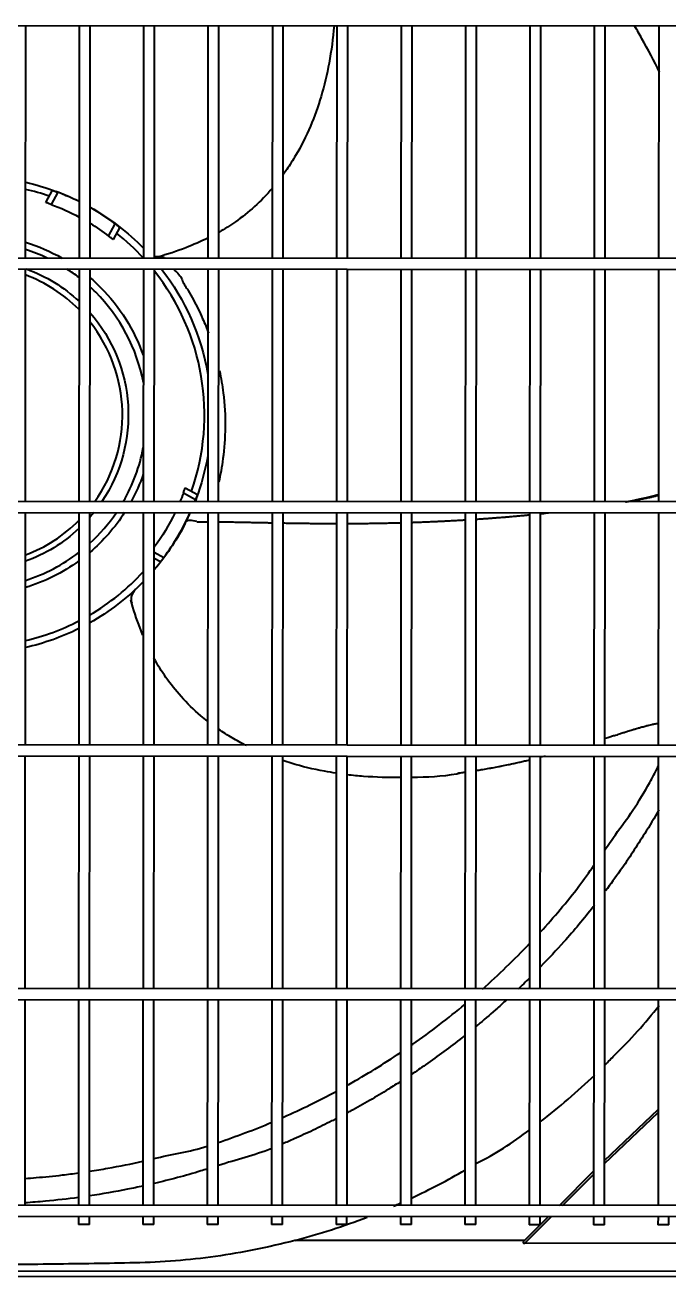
# Model space of a CAD drawing. Extents: x 58467 to 79089, y -33726 to -17391.
# Drawn here: x 72309.54 to 72333.04, y -21002.6 to -20956.91 of the extents above; entities that cross this region are included whole.
import ezdxf

# ---------------------------------------------------------------- set-up
doc = ezdxf.new("R2010")
doc.units = 0
doc.header["$LTSCALE"] = 100
doc.layers.add('+ENTE-ST-DOSEME USTU KONDDRENAJ', color=110, linetype='DOSEMEUSTUKONDENSDRENAJ_LINE', lineweight=40)
doc.linetypes.add('DOSEMEUSTUKONDENSDRENAJ_LINE', pattern='A,300,-40,["CD",Standard,S=15,R=0,X=-35,Y=-7.5],0', length=340)

# ---------------------------------------------------------------- blocks, each defined once
blk = doc.blocks.new('FUAYE KLİMA SANT')
at = {"color": 3}
for p, q in [((54066.535, -33657.987, 1.271), (54184.898, -33658.059, 1.271)), ((54096.898, -33666.484, 1.271), (54096.904, -33658.006, 1.271)), ((54098.853, -33658.007, 1.271), (54098.848, -33666.485, 1.271)), ((54099.248, -33666.486, 1.271), (54099.253, -33658.007, 1.271)), ((54101.203, -33658.008, 1.271), (54101.198, -33666.487, 1.271)), ((54101.598, -33666.487, 1.271), (54101.603, -33658.009, 1.271)), ((54103.553, -33658.01, 1.271), (54103.547, -33666.488, 1.271)), ((54103.947, -33666.489, 1.271), (54103.953, -33658.01, 1.271)), ((54105.902, -33658.011, 1.271), (54105.897, -33666.49, 1.271)), ((54106.297, -33666.49, 1.271), (54106.302, -33658.011, 1.271)), ((54108.252, -33658.013, 1.271), (54108.247, -33666.491, 1.271)), ((54108.647, -33666.491, 1.271), (54108.652, -33658.013, 1.271)), ((54110.602, -33658.014, 1.271), (54110.596, -33666.493, 1.271)), ((54110.996, -33666.493, 1.271), (54111.001, -33658.014, 1.271)), ((54112.951, -33658.015, 1.271), (54112.946, -33666.494, 1.271)), ((54113.346, -33666.494, 1.271), (54113.351, -33658.016, 1.271)), ((54115.301, -33658.017, 1.271), (54115.296, -33666.495, 1.271)), ((54115.696, -33666.496, 1.271), (54115.701, -33658.017, 1.271)), ((54117.65, -33658.018, 1.271), (54117.645, -33666.497, 1.271)), ((54118.045, -33666.497, 1.271), (54118.05, -33658.019, 1.271)), ((54120, -33658.02, 1.271), (54119.995, -33666.498, 1.271)), ((54097.634, -33664.458, 1.271), (54097.878, -33664.014, 1.271)), ((54098.068, -33664.084, 1.271), (54097.825, -33664.527, 1.271)), ((54099.349, -33664.686, 1.271), (54099.349, -33664.687, 1.271)), ((54099.928, -33665.682, 1.271), (54100.171, -33665.239, 1.271)), ((54100.332, -33665.362, 1.271), (54100.088, -33665.807, 1.271)), ((54184.893, -33666.537, 1.271), (54066.53, -33666.465, 1.271)), ((54066.53, -33666.865, 1.271), (54184.892, -33666.937, 1.271)), ((54096.893, -33675.362, 1.271), (54096.898, -33666.884, 1.271)), ((54098.848, -33666.885, 1.271), (54098.843, -33675.363, 1.271)), ((54099.243, -33675.363, 1.271), (54099.248, -33666.886, 1.271)), ((54101.198, -33666.887, 1.271), (54101.192, -33675.365, 1.271)), ((54101.592, -33675.365, 1.271), (54101.598, -33666.887, 1.271)), ((54103.547, -33666.888, 1.271), (54103.542, -33675.366, 1.271)), ((54103.942, -33675.366, 1.271), (54103.947, -33666.889, 1.271)), ((54105.897, -33666.89, 1.271), (54105.892, -33675.367, 1.271)), ((54106.292, -33675.368, 1.271), (54106.297, -33666.89, 1.271)), ((54108.246, -33666.891, 1.271), (54108.241, -33675.369, 1.271)), ((54108.641, -33675.369, 1.271), (54108.646, -33666.891, 1.271)), ((54110.596, -33666.893, 1.271), (54110.591, -33675.37, 1.271)), ((54110.991, -33675.371, 1.271), (54110.996, -33666.893, 1.271)), ((54112.946, -33666.894, 1.271), (54112.941, -33675.372, 1.271)), ((54113.341, -33675.372, 1.271), (54113.346, -33666.894, 1.271)), ((54115.295, -33666.895, 1.271), (54115.29, -33675.373, 1.271)), ((54115.69, -33675.373, 1.271), (54115.695, -33666.896, 1.271)), ((54117.645, -33666.897, 1.271), (54117.64, -33675.375, 1.271)), ((54118.04, -33675.375, 1.271), (54118.045, -33666.897, 1.271)), ((54119.995, -33666.898, 1.271), (54119.989, -33675.376, 1.271)), ((54103.097, -33675.299, 1.271), (54102.654, -33675.055, 1.271)), ((54102.722, -33674.865, 1.271), (54103.167, -33675.109, 1.271)), ((54184.887, -33675.416, 1.271), (54066.524, -33675.344, 1.271)), ((54066.524, -33675.744, 1.271), (54184.887, -33675.816, 1.271)), ((54096.888, -33684.241, 1.271), (54096.893, -33675.762, 1.271)), ((54098.843, -33675.763, 1.271), (54098.837, -33684.242, 1.271)), ((54099.237, -33684.242, 1.271), (54099.242, -33675.763, 1.271)), ((54101.192, -33675.765, 1.271), (54101.187, -33684.243, 1.271)), ((54101.587, -33684.243, 1.271), (54101.592, -33675.765, 1.271)), ((54103.542, -33675.766, 1.271), (54103.537, -33684.245, 1.271)), ((54103.937, -33684.245, 1.271), (54103.942, -33675.766, 1.271)), ((54105.891, -33675.767, 1.271), (54105.886, -33684.246, 1.271)), ((54106.286, -33684.246, 1.271), (54106.291, -33675.768, 1.271)), ((54108.241, -33675.769, 1.271), (54108.236, -33684.247, 1.271)), ((54108.636, -33684.248, 1.271), (54108.641, -33675.769, 1.271)), ((54110.591, -33675.77, 1.271), (54110.586, -33684.249, 1.271)), ((54110.985, -33684.249, 1.271), (54110.991, -33675.771, 1.271)), ((54112.94, -33675.772, 1.271), (54112.935, -33684.25, 1.271)), ((54113.335, -33684.251, 1.271), (54113.34, -33675.772, 1.271)), ((54115.29, -33675.773, 1.271), (54115.285, -33684.252, 1.271)), ((54115.685, -33684.252, 1.271), (54115.69, -33675.773, 1.271)), ((54117.64, -33675.775, 1.271), (54117.634, -33684.253, 1.271)), ((54118.034, -33684.253, 1.271), (54118.04, -33675.775, 1.271)), ((54119.989, -33675.776, 1.271), (54119.984, -33684.255, 1.271)), ((54103.941, -33676.683, 1.271), (54103.944, -33676.684, 1.271)), ((54103.941, -33676.683, 1.271), (54103.944, -33676.684, 1.271)), ((54101.591, -33677.209, 1.271), (54101.941, -33677.402, 1.271)), ((54101.819, -33677.563, 1.271), (54101.591, -33677.438, 1.271)), ((54100.906, -33678.568, 1.271), (54100.887, -33678.586, 1.271)), ((54103.944, -33680.635, 1.271), (54103.939, -33680.64, 1.271)), ((54184.882, -33684.295, 1.271), (54066.519, -33684.223, 1.271)), ((54066.519, -33684.622, 1.271), (54184.882, -33684.695, 1.271)), ((54096.882, -33693.119, 1.271), (54096.887, -33684.641, 1.271)), ((54098.837, -33684.642, 1.271), (54098.832, -33693.12, 1.271)), ((54099.232, -33693.121, 1.271), (54099.237, -33684.642, 1.271)), ((54101.187, -33684.643, 1.271), (54101.182, -33693.122, 1.271)), ((54101.582, -33693.122, 1.271), (54101.587, -33684.643, 1.271)), ((54103.536, -33684.645, 1.271), (54103.531, -33693.123, 1.271)), ((54103.931, -33693.123, 1.271), (54103.936, -33684.645, 1.271)), ((54105.886, -33684.646, 1.271), (54105.881, -33693.125, 1.271)), ((54106.281, -33693.125, 1.271), (54106.286, -33684.646, 1.271)), ((54108.236, -33684.647, 1.271), (54108.23, -33693.126, 1.271)), ((54108.63, -33693.126, 1.271), (54108.636, -33684.648, 1.271)), ((54110.585, -33684.649, 1.271), (54110.58, -33693.127, 1.271)), ((54110.98, -33693.128, 1.271), (54110.985, -33684.649, 1.271)), ((54112.935, -33684.65, 1.271), (54112.93, -33693.129, 1.271)), ((54113.33, -33693.129, 1.271), (54113.335, -33684.651, 1.271)), ((54115.285, -33684.652, 1.271), (54115.279, -33693.13, 1.271)), ((54115.679, -33693.131, 1.271), (54115.684, -33684.652, 1.271)), ((54117.634, -33684.653, 1.271), (54117.629, -33693.132, 1.271)), ((54118.029, -33693.132, 1.271), (54118.034, -33684.653, 1.271)), ((54119.984, -33684.655, 1.271), (54119.979, -33693.133, 1.271)), ((54066.513, -33693.501, 1.271), (54184.876, -33693.573, 1.271)), ((54184.876, -33693.173, 1.271), (54066.514, -33693.101, 1.271)), ((54096.877, -33701.024, 1.271), (54096.882, -33693.519, 1.271)), ((54098.832, -33693.52, 1.271), (54098.827, -33701.025, 1.271)), ((54099.227, -33701.026, 1.271), (54099.232, -33693.521, 1.271)), ((54101.181, -33693.522, 1.271), (54101.177, -33701.027, 1.271)), ((54101.577, -33701.027, 1.271), (54101.581, -33693.522, 1.271)), ((54103.531, -33693.523, 1.271), (54103.526, -33701.028, 1.271)), ((54103.926, -33701.028, 1.271), (54103.931, -33693.523, 1.271)), ((54105.881, -33693.525, 1.271), (54105.876, -33701.03, 1.271)), ((54106.276, -33701.03, 1.271), (54106.281, -33693.525, 1.271)), ((54108.23, -33693.526, 1.271), (54108.226, -33701.031, 1.271)), ((54108.626, -33701.031, 1.271), (54108.63, -33693.526, 1.271)), ((54110.58, -33693.527, 1.271), (54110.575, -33701.032, 1.271)), ((54110.975, -33701.033, 1.271), (54110.98, -33693.528, 1.271)), ((54112.93, -33693.529, 1.271), (54112.925, -33701.034, 1.271)), ((54113.325, -33701.034, 1.271), (54113.329, -33693.529, 1.271)), ((54115.279, -33693.53, 1.271), (54115.275, -33701.035, 1.271)), ((54115.675, -33701.036, 1.271), (54115.679, -33693.531, 1.271)), ((54117.629, -33693.532, 1.271), (54117.624, -33701.037, 1.271)), ((54118.024, -33701.037, 1.271), (54118.029, -33693.532, 1.271)), ((54119.978, -33693.533, 1.271), (54119.974, -33701.038, 1.271)), ((54118.025, -33699.39, 1.271), (54119.976, -33697.536, 1.271)), ((54118.025, -33699.504, 1.271), (54119.976, -33697.649, 1.271)), ((54116.377, -33701.036, 1.271), (54117.625, -33699.79, 1.271)), ((54116.491, -33701.036, 1.271), (54117.625, -33699.903, 1.271)), ((54178.373, -33701.074, 1.271), (54072.917, -33701.01, 1.271)), ((54072.917, -33701.41, 1.271), (54178.372, -33701.474, 1.271)), ((54098.827, -33701.425, 1.271), (54098.827, -33701.725, 1.271)), ((54099.227, -33701.726, 1.271), (54098.827, -33701.725, 1.271)), ((54099.227, -33701.726, 1.271), (54099.227, -33701.425, 1.271)), ((54101.177, -33701.427, 1.271), (54101.176, -33701.727, 1.271)), ((54101.576, -33701.727, 1.271), (54101.176, -33701.727, 1.271)), ((54101.576, -33701.727, 1.271), (54101.576, -33701.427, 1.271)), ((54103.526, -33701.428, 1.271), (54103.526, -33701.728, 1.271)), ((54103.926, -33701.729, 1.271), (54103.526, -33701.728, 1.271)), ((54103.926, -33701.729, 1.271), (54103.926, -33701.428, 1.271)), ((54105.876, -33701.43, 1.271), (54105.876, -33701.73, 1.271)), ((54106.276, -33701.73, 1.271), (54105.876, -33701.73, 1.271)), ((54106.276, -33701.73, 1.271), (54106.276, -33701.43, 1.271)), ((54108.225, -33701.431, 1.271), (54108.225, -33701.731, 1.271)), ((54108.625, -33701.731, 1.271), (54108.225, -33701.731, 1.271)), ((54108.625, -33701.731, 1.271), (54108.625, -33701.431, 1.271)), ((54110.575, -33701.432, 1.271), (54110.575, -33701.733, 1.271)), ((54110.975, -33701.733, 1.271), (54110.575, -33701.733, 1.271)), ((54110.975, -33701.733, 1.271), (54110.975, -33701.433, 1.271)), ((54112.925, -33701.434, 1.271), (54112.925, -33701.734, 1.271)), ((54113.324, -33701.734, 1.271), (54112.925, -33701.734, 1.271)), ((54113.324, -33701.734, 1.271), (54113.325, -33701.434, 1.271)), ((54115.077, -33702.335, 1.271), (54115.977, -33701.436, 1.271)), ((54115.11, -33702.415, 1.271), (54116.09, -33701.436, 1.271)), ((54115.274, -33701.435, 1.271), (54115.274, -33701.736, 1.271)), ((54115.674, -33701.736, 1.271), (54115.274, -33701.736, 1.271)), ((54115.674, -33701.736, 1.271), (54115.674, -33701.436, 1.271)), ((54117.624, -33701.437, 1.271), (54117.624, -33701.737, 1.271)), ((54118.024, -33701.737, 1.271), (54117.624, -33701.737, 1.271)), ((54118.024, -33701.737, 1.271), (54118.024, -33701.437, 1.271)), ((54119.974, -33701.438, 1.271), (54119.973, -33701.738, 1.271)), ((54120.373, -33701.739, 1.271), (54119.973, -33701.738, 1.271)), ((54120.373, -33701.739, 1.271), (54120.374, -33701.438, 1.271)), ((54115.097, -33702.315, 1.271), (54106.726, -33702.31, 1.271)), ((54136.135, -33702.428, 1.271), (54115.11, -33702.415, 1.271)), ((54073.195, -33703.402, 1.271), (54178.049, -33703.466, 1.271)), ((54178.201, -33703.678, 1.271), (54073.043, -33703.614, 1.271))]:
    blk.add_line(p, q, dxfattribs=at)
at = {"color": 3, "extrusion": (0, 0, -1)}
for radius, start, end in [(8.699, 102.7863, 110.4706), (8.191, 110.3616, 118.2287), (8.699, 119.431, 135.6764), (8.191, 121.4532, 127.2082), (6.582, 106.9886, 119.6337), (5.671, 110.2174, 133.0549), (8.699, 142.3068, 170.1291), (6.582, 130.4674, 135.0349), (6.582, 135.0349, 160.9155), (5.671, 138.8655, 213.8411), (8.699, 189.9399, 200.4706), (6.582, 199.143, 208.683), (8.191, 200.3616, 202.6972), (6.582, 212.7274, 229.5912), (5.671, 218.8586, 221.193), (8.191, 205.7646, 216.119), (5.671, 227.0036, 250.2461), (8.699, 207.7046, 220.4867), (6.582, 234.0236, 253.0699), (8.699, 224.3935, 240.6403), (8.699, 243.6211, 257.2827)]:
    blk.add_arc((-54094.975, -33672.205, -1.271), radius, start, end, dxfattribs=at)
at = {"color": 3}
for radius, start, end in [(8.449, 70.7519, 76.8305), (8.691, 63.5255, 69.1503), (8.691, 53.28, 60.5411), (8.449, 42.602, 51.6783), (6.332, 64.6189, 72.3139), (6.332, 52.2945, 57.1658), (8.449, 340.7519, 38.3852), (5.455, 44.9651, 69.3551), (6.332, 44.9651, 47.5639), (6.332, 10.7989, 44.9651), (5.455, 324.6176, 38.4514), (6.332, 330.0739, 349.1314), (5.455, 290.5751, 315.1564), (6.332, 312.3664, 325.8045), (8.691, 323.28, 335.8148), (6.332, 287.6164, 307.6357), (8.449, 300.3195, 317.3673), (8.449, 283.101, 297.2242)]:
    blk.add_arc((54094.975, -33672.205, 1.271), radius, start, end, dxfattribs=at)
at = {"color": 3, "extrusion": (5.24685e-06, -5.62791e-06, 1)}
blk.add_arc((54101.702, -33665.932, 1.746), 0.5, 257.9345, 286.4376, dxfattribs=at)
at = {"color": 3, "extrusion": (-5.90122e-06, -5.50166e-06, 1)}
blk.add_arc((54101.248, -33678.933, 1.135), 0.5, 133.0528, 196.4386, dxfattribs=at)
at = {"color": 3}
for centre, major_axis, ratio, start_param, end_param in [((54103.593, -33675.422, 1.271), (-0.468, 0.175), 0.588101, 0, 0.392495), ((54115.19, -33702.335, 1.271), (-0.137, -0.056), 0.414214, -0.785398, 0.785398)]:
    blk.add_ellipse(centre, major_axis=major_axis, ratio=ratio, start_param=start_param, end_param=end_param, dxfattribs=at)
for points, knots in [([(54108.153, -33658.012, 1.271), (54108.116, -33658.468, 1.271), (54108, -33659.335, 1.271), (54107.709, -33660.562, 1.271), (54107.306, -33661.694, 1.271), (54106.865, -33662.581, 1.271), (54106.503, -33663.15, 1.271), (54106.346, -33663.373, 1.271), (54106.305, -33663.429, 1.271)], [0, 0, 0, 0, 0.239591, 0.456522, 0.654829, 0.860679, 0.964908, 1, 1, 1, 1]), ([(54120.032, -33659.701, 1.271), (54119.829, -33659.294, 1.271), (54119.531, -33658.73, 1.271), (54119.209, -33658.171, 1.271), (54119.117, -33658.014, 1.271)], [0, 0, 0, 0, 0.719224, 1, 1, 1, 1]), ([(54097.878, -33664.014, 1.271), (54097.878, -33664.014, 1.271), (54097.882, -33664.015, 1.271), (54097.896, -33664.02, 1.271), (54097.906, -33664.024, 1.271), (54097.932, -33664.033, 1.271), (54097.949, -33664.039, 1.271), (54097.984, -33664.052, 1.271), (54098.004, -33664.059, 1.271), (54098.039, -33664.072, 1.271), (54098.054, -33664.078, 1.271), (54098.068, -33664.084, 1.271)], [0, 0, 0, 0, 0.211758, 0.211758, 0.423432, 0.423432, 0.636431, 0.636431, 0.852021, 0.852021, 1, 1, 1, 1]), ([(54098.865, -33664.427, 1.271), (54098.845, -33664.417, 1.271), (54098.824, -33664.408, 1.271), (54098.708, -33664.354, 1.271), (54098.611, -33664.31, 1.271), (54098.427, -33664.228, 1.271), (54098.341, -33664.19, 1.271), (54098.176, -33664.119, 1.271), (54098.096, -33664.086, 1.271), (54098.017, -33664.056, 1.271)], [0, 0, 0, 0, 0.07319, 0.07319, 0.416738, 0.416738, 0.719921, 0.719921, 1, 1, 1, 1]), ([(54105.902, -33663.938, 1.271), (54105.698, -33664.175, 1.271), (54105.273, -33664.61, 1.271), (54104.611, -33665.137, 1.271), (54104.161, -33665.423, 1.271), (54103.955, -33665.54, 1.271)], [0, 0, 0, 0, 0.373378, 0.722391, 1, 1, 1, 1]), ([(54097.825, -33664.527, 1.271), (54097.803, -33664.519, 1.271), (54097.782, -33664.511, 1.271), (54097.741, -33664.496, 1.271), (54097.722, -33664.489, 1.271), (54097.688, -33664.477, 1.271), (54097.673, -33664.472, 1.271), (54097.651, -33664.464, 1.271), (54097.643, -33664.461, 1.271), (54097.636, -33664.459, 1.271), (54097.634, -33664.458, 1.271), (54097.634, -33664.458, 1.271)], [0, 0, 0, 0, 0.21816, 0.21816, 0.436362, 0.436362, 0.653817, 0.653817, 0.868707, 0.868707, 1, 1, 1, 1]), ([(54100.171, -33665.239, 1.271), (54100.19, -33665.253, 1.271), (54100.208, -33665.267, 1.271), (54100.242, -33665.293, 1.271), (54100.259, -33665.305, 1.271), (54100.287, -33665.327, 1.271), (54100.299, -33665.336, 1.271), (54100.318, -33665.351, 1.271), (54100.325, -33665.356, 1.271), (54100.331, -33665.361, 1.271), (54100.332, -33665.362, 1.271), (54100.332, -33665.362, 1.271)], [0, 0, 0, 0, 0.217793, 0.217793, 0.435623, 0.435623, 0.652794, 0.652794, 0.867695, 0.867695, 1, 1, 1, 1]), ([(54100.088, -33665.807, 1.271), (54100.088, -33665.807, 1.271), (54100.085, -33665.804, 1.271), (54100.073, -33665.795, 1.271), (54100.065, -33665.788, 1.271), (54100.043, -33665.771, 1.271), (54100.029, -33665.76, 1.271), (54100, -33665.737, 1.271), (54099.983, -33665.724, 1.271), (54099.953, -33665.701, 1.271), (54099.941, -33665.692, 1.271), (54099.928, -33665.682, 1.271)], [0, 0, 0, 0, 0.211356, 0.211356, 0.422617, 0.422617, 0.635365, 0.635365, 0.851032, 0.851032, 1, 1, 1, 1]), ([(54103.552, -33665.755, 1.271), (54103.291, -33665.885, 1.271), (54102.692, -33666.145, 1.271), (54102.071, -33666.352, 1.271), (54101.721, -33666.448, 1.271)], [0, 0, 0, 0, 0.448668, 1, 1, 1, 1]), ([(54101.838, -33666.418, 1.271), (54101.838, -33666.421, 1.271), (54101.842, -33666.424, 1.271), (54101.861, -33666.432, 1.271), (54101.878, -33666.436, 1.271), (54101.928, -33666.451, 1.271), (54101.963, -33666.463, 1.271), (54101.994, -33666.485, 1.271), (54101.995, -33666.486, 1.271), (54101.996, -33666.487, 1.271)], [0, 0, 0, 0, 0.194513, 0.194513, 0.457401, 0.457401, 0.983178, 0.983178, 1, 1, 1, 1]), ([(54102.301, -33666.894, 1.271), (54102.32, -33666.919, 1.271), (54102.346, -33666.941, 1.271), (54102.431, -33667.011, 1.271), (54102.484, -33667.066, 1.271), (54102.569, -33667.189, 1.271), (54102.601, -33667.258, 1.271), (54102.653, -33667.388, 1.271), (54102.684, -33667.445, 1.271), (54102.752, -33667.556, 1.271), (54102.792, -33667.61, 1.271), (54102.895, -33667.781, 1.271), (54102.957, -33667.894, 1.271), (54103.144, -33668.236, 1.271), (54103.257, -33668.466, 1.271), (54103.437, -33668.873, 1.271), (54103.509, -33669.05, 1.271), (54103.575, -33669.227, 1.271)], [0, 0, 0, 0, 0.035525, 0.035525, 0.109228, 0.109228, 0.18293, 0.18293, 0.256633, 0.256633, 0.330336, 0.330336, 0.477742, 0.477742, 0.772553, 0.772553, 1, 1, 1, 1]), ([(54103.973, -33670.587, 1.271), (54104.031, -33670.861, 1.271), (54104.077, -33671.133, 1.271), (54104.217, -33672.263, 1.271), (54104.194, -33673.074, 1.271), (54104.059, -33674.102, 1.271), (54104.007, -33674.389, 1.271), (54103.945, -33674.66, 1.271)], [0, 0, 0, 0, 0.178319, 0.178319, 0.758219, 0.758219, 1, 1, 1, 1]), ([(54102.654, -33675.055, 1.271), (54102.662, -33675.034, 1.271), (54102.67, -33675.012, 1.271), (54102.684, -33674.972, 1.271), (54102.691, -33674.952, 1.271), (54102.703, -33674.919, 1.271), (54102.708, -33674.904, 1.271), (54102.716, -33674.881, 1.271), (54102.719, -33674.873, 1.271), (54102.721, -33674.866, 1.271), (54102.722, -33674.865, 1.271), (54102.722, -33674.865, 1.271)], [0, 0, 0, 0, 0.21816, 0.21816, 0.436362, 0.436362, 0.653817, 0.653817, 0.868707, 0.868707, 1, 1, 1, 1]), ([(54103.167, -33675.109, 1.271), (54103.167, -33675.109, 1.271), (54103.165, -33675.113, 1.271), (54103.16, -33675.126, 1.271), (54103.157, -33675.137, 1.271), (54103.147, -33675.163, 1.271), (54103.142, -33675.179, 1.271), (54103.128, -33675.215, 1.271), (54103.121, -33675.235, 1.271), (54103.108, -33675.269, 1.271), (54103.102, -33675.284, 1.271), (54103.097, -33675.299, 1.271)], [0, 0, 0, 0, 0.211758, 0.211758, 0.423432, 0.423432, 0.636431, 0.636431, 0.852021, 0.852021, 1, 1, 1, 1]), ([(54118.771, -33675.376, 1.271), (54118.772, -33675.376, 1.271), (54118.87, -33675.357, 1.271), (54119.117, -33675.305, 1.271), (54119.35, -33675.261, 1.271), (54119.7, -33675.184, 1.271), (54119.858, -33675.135, 1.271), (54119.985, -33675.105, 1.271), (54119.989, -33675.104, 1.271)], [0, 0, 0, 0, 0.002202, 0.228493, 0.627967, 0.70862, 0.991569, 1, 1, 1, 1]), ([(54118.819, -33675.375, 1.271), (54118.827, -33675.374, 1.271), (54118.863, -33675.367, 1.271), (54118.955, -33675.351, 1.271), (54119.066, -33675.33, 1.271), (54119.203, -33675.304, 1.271), (54119.311, -33675.283, 1.271), (54119.447, -33675.256, 1.271), (54119.554, -33675.234, 1.271), (54119.675, -33675.209, 1.271), (54119.781, -33675.186, 1.271), (54119.89, -33675.161, 1.271), (54119.959, -33675.145, 1.271), (54119.989, -33675.138, 1.271)], [0, 0, 0, 0, 0.019315, 0.08873, 0.227561, 0.296976, 0.435806, 0.505221, 0.644052, 0.713467, 0.81759, 0.921713, 1, 1, 1, 1]), ([(54102.753, -33676.096, 1.271), (54102.763, -33676.075, 1.271), (54102.773, -33676.055, 1.271), (54102.823, -33675.946, 1.271), (54102.864, -33675.856, 1.271), (54102.904, -33675.766, 1.271)], [0, 0, 0, 0, 0.187509, 0.187509, 1, 1, 1, 1]), ([(54103.147, -33676.097, 1.271), (54103.056, -33676.068, 1.271), (54102.971, -33676.052, 1.271), (54102.832, -33676.052, 1.271), (54102.779, -33676.067, 1.271), (54102.753, -33676.096, 1.271)], [0, 0, 0, 0, 0.5, 0.5, 1, 1, 1, 1]), ([(54103.16, -33676.099, 1.271), (54103.176, -33676.099, 1.271), (54103.218, -33676.099, 1.271), (54103.302, -33676.099, 1.271), (54103.394, -33676.098, 1.271), (54103.479, -33676.099, 1.271), (54103.524, -33676.099, 1.271), (54103.541, -33676.099, 1.271)], [0, 0, 0, 0, 0.131384, 0.341336, 0.656263, 0.866214, 1, 1, 1, 1]), ([(54103.942, -33676.102, 1.271), (54103.944, -33676.102, 1.271), (54103.987, -33676.102, 1.271), (54104.059, -33676.103, 1.271), (54104.166, -33676.104, 1.271), (54104.266, -33676.106, 1.271), (54104.367, -33676.108, 1.271), (54104.482, -33676.11, 1.271), (54104.584, -33676.111, 1.271), (54104.7, -33676.114, 1.271), (54104.818, -33676.116, 1.271), (54104.938, -33676.118, 1.271), (54105.043, -33676.12, 1.271), (54105.151, -33676.123, 1.271), (54105.274, -33676.125, 1.271), (54105.401, -33676.127, 1.271), (54105.527, -33676.13, 1.271), (54105.653, -33676.133, 1.271), (54105.777, -33676.135, 1.271), (54105.857, -33676.137, 1.271), (54105.889, -33676.137, 1.271), (54105.89, -33676.137, 1.271)], [0, 0, 0, 0, 0.002758, 0.072208, 0.118509, 0.164809, 0.234259, 0.28056, 0.35001, 0.396311, 0.465761, 0.535212, 0.581512, 0.627812, 0.697263, 0.766713, 0.813014, 0.882464, 0.951915, 0.998215, 1, 1, 1, 1]), ([(54106.292, -33676.145, 1.271), (54106.329, -33676.145, 1.271), (54106.413, -33676.147, 1.271), (54106.529, -33676.149, 1.271), (54106.672, -33676.151, 1.271), (54106.802, -33676.153, 1.271), (54106.95, -33676.155, 1.271), (54107.082, -33676.157, 1.271), (54107.215, -33676.158, 1.271), (54107.362, -33676.16, 1.271), (54107.493, -33676.161, 1.271), (54107.638, -33676.162, 1.271), (54107.768, -33676.163, 1.271), (54107.914, -33676.164, 1.271), (54108.06, -33676.165, 1.271), (54108.169, -33676.165, 1.271), (54108.23, -33676.165, 1.271), (54108.241, -33676.165, 1.271)], [0, 0, 0, 0, 0.058456, 0.133376, 0.183323, 0.283216, 0.333162, 0.408082, 0.483002, 0.532949, 0.632842, 0.682788, 0.757708, 0.832628, 0.907548, 0.982468, 1, 1, 1, 1]), ([(54108.642, -33676.164, 1.271), (54108.697, -33676.164, 1.271), (54108.787, -33676.164, 1.271), (54108.943, -33676.163, 1.271), (54109.075, -33676.162, 1.271), (54109.24, -33676.161, 1.271), (54109.371, -33676.159, 1.271), (54109.535, -33676.157, 1.271), (54109.667, -33676.155, 1.271), (54109.831, -33676.152, 1.271), (54109.964, -33676.15, 1.271), (54110.13, -33676.146, 1.271), (54110.265, -33676.143, 1.271), (54110.433, -33676.139, 1.271), (54110.532, -33676.137, 1.271), (54110.597, -33676.135, 1.271)], [0, 0, 0, 0, 0.083725, 0.134792, 0.236924, 0.28799, 0.390123, 0.441189, 0.543321, 0.594388, 0.69652, 0.747586, 0.849719, 0.900785, 1, 1, 1, 1]), ([(54110.987, -33676.123, 1.271), (54111.007, -33676.123, 1.271), (54111.076, -33676.12, 1.271), (54111.211, -33676.116, 1.271), (54111.358, -33676.11, 1.271), (54111.522, -33676.104, 1.271), (54111.67, -33676.098, 1.271), (54111.836, -33676.09, 1.271), (54111.987, -33676.084, 1.271), (54112.138, -33676.076, 1.271), (54112.303, -33676.068, 1.271), (54112.449, -33676.06, 1.271), (54112.611, -33676.051, 1.271), (54112.756, -33676.043, 1.271), (54112.876, -33676.036, 1.271), (54112.932, -33676.033, 1.271), (54112.939, -33676.032, 1.271)], [0, 0, 0, 0, 0.030761, 0.106414, 0.207284, 0.257719, 0.358589, 0.434241, 0.509893, 0.585546, 0.661198, 0.762068, 0.812503, 0.913373, 0.989026, 1, 1, 1, 1]), ([(54113.34, -33676.007, 1.271), (54113.344, -33676.006, 1.271), (54113.414, -33676.002, 1.271), (54113.533, -33675.994, 1.271), (54113.697, -33675.982, 1.271), (54113.844, -33675.971, 1.271), (54113.989, -33675.96, 1.271), (54114.148, -33675.948, 1.271), (54114.305, -33675.935, 1.271), (54114.463, -33675.922, 1.271), (54114.62, -33675.908, 1.271), (54114.761, -33675.896, 1.271), (54114.918, -33675.882, 1.271), (54115.06, -33675.869, 1.271), (54115.195, -33675.856, 1.271), (54115.267, -33675.849, 1.271), (54115.291, -33675.846, 1.271)], [0, 0, 0, 0, 0.007103, 0.105116, 0.178625, 0.252135, 0.325644, 0.399153, 0.497166, 0.570676, 0.644185, 0.742198, 0.791204, 0.889217, 0.962726, 1, 1, 1, 1]), ([(54115.692, -33675.806, 1.271), (54115.738, -33675.801, 1.271), (54115.814, -33675.793, 1.271), (54115.91, -33675.782, 1.271), (54115.961, -33675.777, 1.271), (54115.982, -33675.774, 1.271)], [0, 0, 0, 0, 0.46864, 0.785024, 1, 1, 1, 1]), ([(54101.941, -33677.402, 1.271), (54101.928, -33677.42, 1.271), (54101.914, -33677.439, 1.271), (54101.888, -33677.473, 1.271), (54101.875, -33677.489, 1.271), (54101.854, -33677.517, 1.271), (54101.844, -33677.53, 1.271), (54101.83, -33677.548, 1.271), (54101.824, -33677.555, 1.271), (54101.82, -33677.561, 1.271), (54101.819, -33677.563, 1.271), (54101.819, -33677.563, 1.271)], [0, 0, 0, 0, 0.217793, 0.217793, 0.435623, 0.435623, 0.652794, 0.652794, 0.867695, 0.867695, 1, 1, 1, 1]), ([(54101.179, -33680.243, 1.271), (54101.143, -33680.156, 1.271), (54100.973, -33679.734, 1.271), (54100.829, -33679.302, 1.271), (54100.732, -33678.951, 1.271)], [0, 0, 0, 0, 0.208433, 1, 1, 1, 1]), ([(54103.532, -33683.37, 1.271), (54103.45, -33683.306, 1.271), (54103.111, -33683.03, 1.271), (54102.584, -33682.52, 1.271), (54102.018, -33681.81, 1.271), (54101.715, -33681.323, 1.271), (54101.582, -33681.081, 1.271)], [0, 0, 0, 0, 0.103677, 0.436935, 0.728671, 1, 1, 1, 1]), ([(54119.992, -33683.461, 1.271), (54119.99, -33683.462, 1.271), (54119.969, -33683.464, 1.271), (54119.933, -33683.47, 1.271), (54119.87, -33683.481, 1.271), (54119.81, -33683.493, 1.271), (54119.733, -33683.509, 1.271), (54119.654, -33683.528, 1.271), (54119.573, -33683.548, 1.271), (54119.5, -33683.567, 1.271), (54119.427, -33683.587, 1.271), (54119.339, -33683.611, 1.271), (54119.248, -33683.638, 1.271), (54119.141, -33683.669, 1.271), (54119.046, -33683.697, 1.271), (54118.949, -33683.727, 1.271), (54118.85, -33683.758, 1.271), (54118.735, -33683.793, 1.271), (54118.617, -33683.83, 1.271), (54118.512, -33683.864, 1.271), (54118.406, -33683.897, 1.271), (54118.283, -33683.936, 1.271), (54118.157, -33683.976, 1.271), (54118.076, -33684.002, 1.271), (54118.04, -33684.013, 1.271), (54118.035, -33684.014, 1.271)], [0, 0, 0, 0, 0.004044, 0.044465, 0.084886, 0.125307, 0.165729, 0.22636, 0.266782, 0.307203, 0.347624, 0.388045, 0.448677, 0.489098, 0.54973, 0.590151, 0.630573, 0.691204, 0.751836, 0.792257, 0.832679, 0.89331, 0.953942, 0.994364, 1, 1, 1, 1]), ([(54104.953, -33684.264, 1.271), (54104.778, -33684.176, 1.271), (54104.432, -33683.988, 1.271), (54104.099, -33683.777, 1.271), (54103.937, -33683.666, 1.271)], [0, 0, 0, 0, 0.500416, 1, 1, 1, 1]), ([(54108.234, -33685.274, 1.271), (54108.091, -33685.252, 1.271), (54107.538, -33685.158, 1.271), (54106.886, -33685.003, 1.271), (54106.384, -33684.845, 1.271), (54106.282, -33684.811, 1.271)], [0, 0, 0, 0, 0.217085, 0.84018, 1, 1, 1, 1]), ([(54115.287, -33684.794, 1.271), (54115.256, -33684.802, 1.271), (54115.167, -33684.823, 1.271), (54115.02, -33684.857, 1.271), (54114.847, -33684.896, 1.271), (54114.674, -33684.934, 1.271), (54114.482, -33684.975, 1.271), (54114.308, -33685.01, 1.271), (54114.115, -33685.048, 1.271), (54113.96, -33685.077, 1.271), (54113.765, -33685.112, 1.271), (54113.589, -33685.142, 1.271), (54113.432, -33685.167, 1.271), (54113.354, -33685.18, 1.271), (54113.335, -33685.183, 1.271)], [0, 0, 0, 0, 0.04892, 0.138223, 0.227526, 0.316829, 0.406131, 0.525202, 0.584737, 0.703807, 0.763342, 0.882413, 0.971716, 1, 1, 1, 1]), ([(54112.719, -33685.283, 1.271), (54112.689, -33685.289, 1.271), (54112.121, -33685.398, 1.271), (54111.538, -33685.423, 1.271), (54110.986, -33685.429, 1.271)], [0, 0, 0, 0, 0.052096, 1, 1, 1, 1]), ([(54112.938, -33685.241, 1.271), (54112.908, -33685.245, 1.271), (54112.817, -33685.257, 1.271), (54112.727, -33685.269, 1.271), (54112.667, -33685.276, 1.271)], [0, 0, 0, 0, 0.329472, 1, 1, 1, 1]), ([(54118.03, -33688.068, 1.271), (54118.159, -33687.883, 1.271), (54118.498, -33687.4, 1.271), (54119.09, -33686.608, 1.271), (54119.589, -33685.775, 1.271), (54119.876, -33685.229, 1.271), (54119.977, -33685.031, 1.271), (54119.984, -33685.019, 1.271)], [0, 0, 0, 0, 0.188637, 0.492926, 0.817568, 0.9884, 1, 1, 1, 1]), ([(54110.585, -33685.432, 1.271), (54110.133, -33685.432, 1.271), (54109.483, -33685.417, 1.271), (54108.833, -33685.353, 1.271), (54108.634, -33685.329, 1.271)], [0, 0, 0, 0, 0.693143, 1, 1, 1, 1]), ([(54120.008, -33686.607, 1.271), (54119.841, -33686.899, 1.271), (54119.391, -33687.651, 1.271), (54118.739, -33688.637, 1.271), (54118.242, -33689.32, 1.271), (54118.059, -33689.564, 1.271)], [0, 0, 0, 0, 0.284794, 0.741705, 1, 1, 1, 1]), ([(54115.688, -33691.056, 1.271), (54116.176, -33690.525, 1.271), (54116.849, -33689.739, 1.271), (54117.456, -33688.889, 1.271), (54117.634, -33688.635, 1.271)], [0, 0, 0, 0, 0.70386, 1, 1, 1, 1]), ([(54117.649, -33690.097, 1.271), (54117.637, -33690.112, 1.271), (54117.281, -33690.564, 1.271), (54116.646, -33691.325, 1.271), (54115.978, -33692.03, 1.271), (54115.69, -33692.328, 1.271)], [0, 0, 0, 0, 0.019072, 0.581193, 1, 1, 1, 1]), ([(54110.979, -33695.186, 1.271), (54110.995, -33695.175, 1.271), (54111.66, -33694.712, 1.271), (54112.314, -33694.213, 1.271), (54112.937, -33693.692, 1.271)], [0, 0, 0, 0, 0.02383, 1, 1, 1, 1]), ([(54114.43, -33693.556, 1.271), (54114.327, -33693.65, 1.271), (54114.012, -33693.933, 1.271), (54113.644, -33694.249, 1.271), (54113.379, -33694.47, 1.271), (54113.331, -33694.509, 1.271)], [0, 0, 0, 0, 0.288093, 0.872679, 1, 1, 1, 1]), ([(54112.94, -33694.826, 1.271), (54112.9, -33694.857, 1.271), (54112.642, -33695.061, 1.271), (54112.163, -33695.427, 1.271), (54111.547, -33695.869, 1.271), (54111.15, -33696.14, 1.271), (54110.979, -33696.254, 1.271)], [0, 0, 0, 0, 0.062992, 0.40604, 0.74536, 1, 1, 1, 1]), ([(54108.629, -33696.656, 1.271), (54108.651, -33696.643, 1.271), (54109.309, -33696.275, 1.271), (54109.962, -33695.874, 1.271), (54110.584, -33695.456, 1.271)], [0, 0, 0, 0, 0.033617, 1, 1, 1, 1]), ([(54110.589, -33696.509, 1.271), (54110.439, -33696.606, 1.271), (54110.063, -33696.842, 1.271), (54109.457, -33697.205, 1.271), (54108.951, -33697.489, 1.271), (54108.675, -33697.638, 1.271), (54108.629, -33697.662, 1.271)], [0, 0, 0, 0, 0.235493, 0.585637, 0.931817, 1, 1, 1, 1]), ([(54106.278, -33697.827, 1.271), (54106.29, -33697.822, 1.271), (54106.943, -33697.533, 1.271), (54107.595, -33697.215, 1.271), (54108.231, -33696.874, 1.271)], [0, 0, 0, 0, 0.017477, 1, 1, 1, 1]), ([(54108.235, -33697.87, 1.271), (54108.182, -33697.897, 1.271), (54107.902, -33698.042, 1.271), (54107.391, -33698.293, 1.271), (54106.791, -33698.569, 1.271), (54106.421, -33698.73, 1.271), (54106.282, -33698.789, 1.271)], [0, 0, 0, 0, 0.082272, 0.438667, 0.790874, 1, 1, 1, 1]), ([(54099.228, -33699.79, 1.271), (54099.452, -33699.755, 1.271), (54100.102, -33699.647, 1.271), (54100.752, -33699.516, 1.271), (54101.178, -33699.419, 1.271)], [0, 0, 0, 0, 0.345093, 1, 1, 1, 1]), ([(54096.879, -33700.05, 1.271), (54097.013, -33700.04, 1.271), (54097.467, -33700.006, 1.271), (54098.116, -33699.941, 1.271), (54098.632, -33699.875, 1.271), (54098.828, -33699.848, 1.271)], [0, 0, 0, 0, 0.205527, 0.696848, 1, 1, 1, 1]), ([(54103.53, -33699.705, 1.271), (54103.451, -33699.729, 1.271), (54102.809, -33699.926, 1.271), (54102.159, -33700.1, 1.271), (54101.585, -33700.235, 1.271)], [0, 0, 0, 0, 0.122391, 1, 1, 1, 1]), ([(54101.182, -33700.327, 1.271), (54100.994, -33700.368, 1.271), (54100.347, -33700.504, 1.271), (54099.696, -33700.617, 1.271), (54099.233, -33700.686, 1.271)], [0, 0, 0, 0, 0.290991, 1, 1, 1, 1]), ([(54098.832, -33700.743, 1.271), (54098.429, -33700.797, 1.271), (54097.779, -33700.871, 1.271), (54097.126, -33700.923, 1.271), (54096.88, -33700.94, 1.271)], [0, 0, 0, 0, 0.622175, 1, 1, 1, 1]), ([(54106.726, -33702.31, 1.271), (54105.77, -33702.562, 1.271), (54104.805, -33702.756, 1.271), (54103.344, -33702.961, 1.271), (54102.855, -33703.015, 1.271), (54101.872, -33703.094, 1.271), (54101.379, -33703.117, 1.271), (54100.388, -33703.141, 1.271), (54099.891, -33703.147, 1.271), (54098.899, -33703.163, 1.271), (54098.403, -33703.17, 1.271), (54096.913, -33703.188, 1.271), (54095.92, -33703.197, 1.271), (54094.926, -33703.203, 1.271)], [0, 0, 0, 0, 0.25, 0.25, 0.375, 0.375, 0.5, 0.5, 0.625, 0.625, 0.75, 0.75, 1, 1, 1, 1])]:
    blk.add_open_spline(points, degree=3, knots=knots, dxfattribs=at)
for points, degree in [([(54103.078, -33675.366, 1.271), (54103.094, -33675.326, 1.271), (54103.11, -33675.287, 1.271), (54103.124, -33675.248, 1.271)], 3), ([(54102.676, -33676.25, 1.271), (54102.703, -33676.199, 1.271), (54102.728, -33676.148, 1.271), (54102.753, -33676.096, 1.271)], 3), ([(54103.147, -33676.097, 1.271), (54103.151, -33676.098, 1.271), (54103.156, -33676.099, 1.271), (54103.16, -33676.099, 1.271)], 3), ([(54100.906, -33678.568, 1.271), (54100.911, -33678.564, 1.271), (54100.883, -33678.59, 1.271)], 2), ([(54115.852, -33684.653, 1.271), (54115.786, -33684.67, 1.271), (54115.72, -33684.687, 1.271), (54115.654, -33684.704, 1.271)], 3), ([(54113.568, -33693.147, 1.271), (54114.157, -33692.623, 1.271), (54114.73, -33692.067, 1.271), (54115.287, -33691.483, 1.271)], 3), ([(54115.283, -33692.744, 1.271), (54115.145, -33692.88, 1.271), (54115.006, -33693.016, 1.271), (54114.866, -33693.149, 1.271)], 3), ([(54118.378, -33695.566, 1.271), (54118.966, -33694.989, 1.271), (54119.513, -33694.382, 1.271), (54120.018, -33693.745, 1.271)], 3), ([(54118.048, -33695.902, 1.271), (54118.159, -33695.791, 1.271), (54118.269, -33695.679, 1.271), (54118.378, -33695.566, 1.271)], 3), ([(54115.678, -33697.987, 1.271), (54116.368, -33697.454, 1.271), (54117.029, -33696.884, 1.271), (54117.663, -33696.278, 1.271)], 3), ([(54103.928, -33698.739, 1.271), (54104.578, -33698.52, 1.271), (54105.229, -33698.274, 1.271), (54105.879, -33697.999, 1.271)], 3), ([(54113.345, -33699.497, 1.271), (54114.017, -33699.183, 1.271), (54114.667, -33698.745, 1.271), (54115.295, -33698.278, 1.271)], 3), ([(54101.578, -33699.325, 1.271), (54102.227, -33699.168, 1.271), (54102.877, -33699.08, 1.271), (54103.527, -33698.871, 1.271)], 3), ([(54105.88, -33698.957, 1.271), (54105.24, -33699.218, 1.271), (54104.591, -33699.362, 1.271), (54103.935, -33699.576, 1.271)], 3), ([(54110.998, -33700.757, 1.271), (54111.655, -33700.448, 1.271), (54112.3, -33700.11, 1.271), (54112.931, -33699.743, 1.271)], 3), ([(54110.327, -33701.06, 1.271), (54110.416, -33701.022, 1.271), (54110.504, -33700.983, 1.271), (54110.593, -33700.943, 1.271)], 3), ([(54106.726, -33702.31, 1.271), (54107.624, -33702.074, 1.271), (54108.502, -33701.789, 1.271), (54109.36, -33701.457, 1.271)], 3)]:
    blk.add_open_spline(points, degree=degree, dxfattribs=at)

msp = doc.modelspace()

# ---------------------------------------------------------------- block references
at = {"layer": '+ENTE-ST-DOSEME USTU KONDDRENAJ', "color": 3, "linetype": 'Continuous'}
msp.add_blockref('FUAYE KLİMA SANT', (18212.664, 12701.082), dxfattribs=at)

doc.saveas('drawing.dxf')
